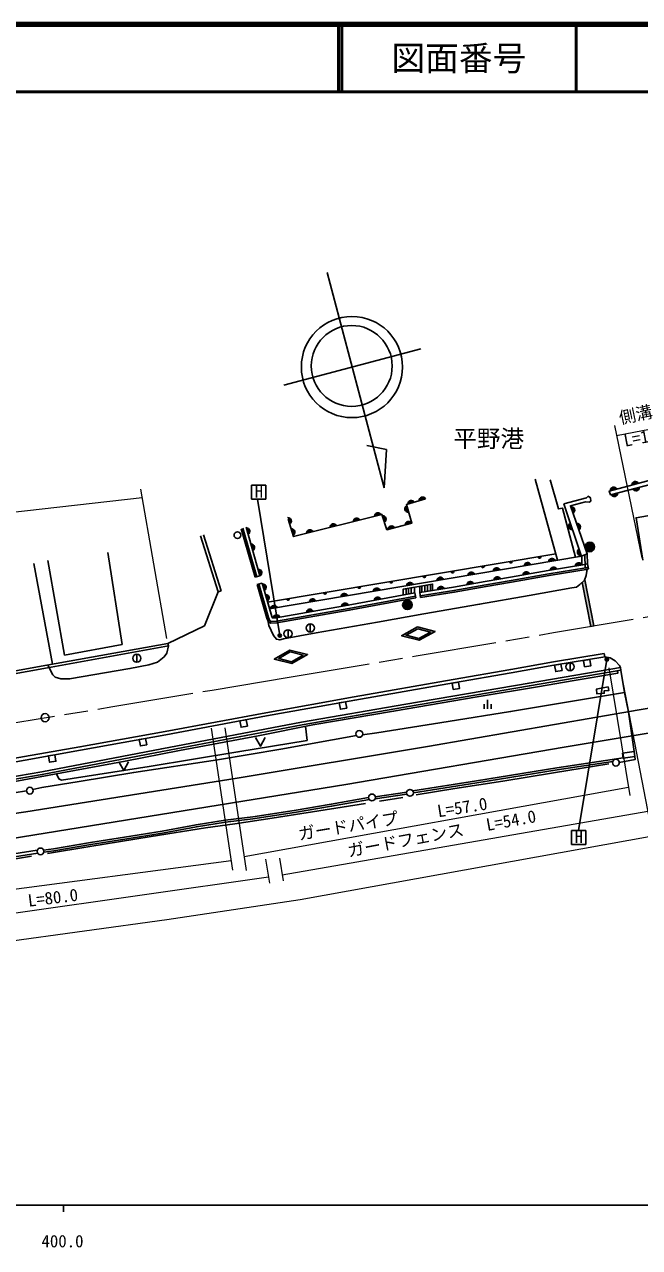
# Model space of a CAD drawing. Units: millimetres at full size, sheet at 1:1000; details may follow other scales. Extents: x 40000 to 680000, y 20000 to 380000.
# Drawn here: x 462206 to 553406, y 198715 to 380000 of the extents above; entities that cross this region are included whole.
import ezdxf
from ezdxf.enums import TextEntityAlignment as Align

# ---------------------------------------------------------------- set-up
doc = ezdxf.new("R2010")
doc.units = ezdxf.units.MM
doc.header["$LTSCALE"] = 1000
doc.linetypes.add('CHAIN', pattern=[18.5, 12, -1.5, 3.5, -1.5])
for name, color, linetype, lineweight in [('M-BGD', 7, 'Continuous', 25), ('M-BGD-EXST', 7, 'Continuous', 25), ('M-BMK', 2, 'CHAIN', 13), ('M-BMK-SRVR', 3, 'Continuous', 25), ('M-STR-HTXT', 7, 'Continuous', 13), ('M-STR-STRC', 7, 'Continuous', 25), ('M-TTL', 2, 'Continuous', 140), ('M-TTL-BAND', 7, 'Continuous', 25), ('M-TTL-LINE', 7, 'Continuous', 50)]:
    doc.layers.add(name, color=color, linetype=linetype, lineweight=lineweight)
doc.layers.add('M-BMK-HTXT', color=7, linetype='Continuous')
doc.layers.add('M-TTL-TXT', color=7, linetype='Continuous')
doc.styles.add('ＭＳ ゴシック', font='')
doc.styles.get('ＭＳ ゴシック').set_extended_font_data('MS Gothic')

msp = doc.modelspace()

# ---------------------------------------------------------------- hatches: boundary and pattern name
at = {"layer": 'M-BGD'}
for points in [[(553231, 311979, 0.82183), (552273, 311726)], [(550027, 311133, 0.82183), (549069, 310879)], [(549208, 310330, 0.82183), (550167, 310577)], [(552432, 311159, 0.82183), (553391, 311405)], [(518876, 308666, 0.82183), (519153, 307715)], [(520016, 309187, 0.82183), (519067, 308901)], [(521676, 309686, 0.82183), (520727, 309401)], [(543541, 307580, 0.82183), (543216, 308516)], [(501514, 305962, 0.82183), (501220, 306908)], [(511948, 306556, 0.82183), (510986, 306315)], [(515083, 307339, 0.82183), (514121, 307099)], [(515577, 306234, 0.82183), (515264, 307174)], [(495362, 304420, 0.82183), (495088, 305372)], [(502035, 304285, 0.82183), (501741, 305231)], [(505001, 304819, 0.82183), (504040, 304579)], [(508474, 305687, 0.82183), (507513, 305447)], [(517072, 305391, 0.82183), (516114, 305142)], [(519635, 306058, 0.82183), (518676, 305809)], [(543133, 306077, 0.82183), (543451, 305139)], [(544402, 305098, 0.82183), (544077, 306034)], [(496054, 302013, 0.82183), (495781, 302965)], [(545344, 302551, 0.41421), (546044, 301851, 0.41421), (546744, 302551, 1)], [(538376, 301083, 0.4608), (538613, 300885, 0.4608), (538772, 301150)], [(544438, 302226, 0.82183), (544756, 301288)], [(497126, 298288, 0.82183), (496852, 299240)], [(529999, 299685, 0.4608), (530236, 299486, 0.4608), (530395, 299751)], [(532691, 299145, 0.82183), (531714, 298980)], [(534146, 300377, 0.4608), (534382, 300178, 0.4608), (534542, 300443)], [(537279, 299919, 0.82183), (536302, 299754)], [(540896, 300529, 0.82183), (539919, 300364)], [(541136, 299256, 0.82183), (540158, 299093)], [(544869, 299878, 0.82183), (543892, 299715)], [(516404, 297414, 0.4608), (516641, 297216, 0.4608), (516800, 297481)], [(521291, 298230, 0.4608), (521528, 298032, 0.4608), (521688, 298297)], [(524343, 297736, 0.82183), (523366, 297571)], [(525471, 298928, 0.4608), (525708, 298730, 0.4608), (525867, 298995)], [(528789, 297109, 0.82183), (527813, 296937)], [(528942, 298512, 0.82183), (527965, 298347)], [(532787, 297816, 0.82183), (531812, 297643)], [(537088, 298565, 0.82183), (536111, 298396)], [(497770, 296115, 0.82183), (497496, 297068)], [(498222, 294541, 0.82183), (497949, 295493)], [(506549, 295769, 0.4608), (506786, 295570, 0.4608), (506945, 295835)], [(510109, 295334, 0.82183), (509132, 295169)], [(511653, 296621, 0.4608), (511889, 296422, 0.4608), (512049, 296687)], [(514925, 296146, 0.82183), (513948, 295982)], [(519832, 296975, 0.82183), (518855, 296810)], [(524435, 296375, 0.82183), (523456, 296227)], [(499681, 293574, 0.82183), (498704, 293409)], [(501070, 294854, 0.4608), (501307, 294655, 0.4608), (501466, 294920)], [(505406, 294540, 0.82183), (504429, 294375)], [(510223, 293911, 0.82183), (509246, 293742)], [(515050, 294806, 0.82183), (514075, 294625)], [(518283, 293971, 0.41421), (518983, 293271, 0.41421), (519683, 293971, 1)], [(500065, 292154, 0.82183), (499081, 292036)], [(504993, 293006, 0.82183), (504017, 292837)]]:
    msp.add_hatch(color=256, dxfattribs=at).paths.add_polyline_path(points)
at = {"layer": 'M-BGD-EXST'}
for points in [[(500303, 289418, 1), (499803, 289418, 0.41421), (500053, 289168, 0.41421)], [(548809, 285863, 1), (548309, 285863, 0.41421), (548559, 285613, 0.41421)]]:
    msp.add_hatch(color=256, dxfattribs=at).paths.add_polyline_path(points)
at = {"layer": 'M-STR-STRC'}
msp.add_hatch(color=256, dxfattribs=at).paths.add_polyline_path([(545279, 297694), (544896, 297308), (546167, 290787), (546611, 290862)])
h = msp.add_hatch(color=256, dxfattribs=at)
h.paths.add_polyline_path([(520730, 288719), (523085, 290025), (520479, 290703), (518125, 289398)])
h.paths.add_polyline_path([(518792, 289482), (520513, 290436), (522417, 289940), (520696, 288986)], flags=16)
h = msp.add_hatch(color=256, dxfattribs=at)
h.paths.add_polyline_path([(501854, 285282), (504183, 286632), (501565, 287261), (499236, 285911)])
h.paths.add_polyline_path([(499902, 286008), (501604, 286994), (503517, 286535), (501815, 285548)], flags=16)

# ---------------------------------------------------------------- linework, layer by layer
at = {"layer": 'M-BGD'}
for p, q in [((537932, 312587), (541246, 300588)), ((494340, 305261), (496405, 298081)), ((494580, 305330), (496645, 298150)), ((495061, 305469), (497126, 298288)), ((491360, 296051), (488730, 304342)), ((498267, 294386), (540989, 301520)), ((544790, 301186), (498555, 293384)), ((544790, 301186), (545644, 301523)), ((545306, 301390), (545341, 299450)), ((466367, 285181), (463591, 300098)), ((545853, 299314), (545671, 300041)), ((496405, 298081), (497126, 298288)), ((490929, 295922), (491360, 296051)), ((496733, 297006), (497454, 297213)), ((518800, 295501), (518800, 296376)), ((519150, 295566), (519150, 296436)), ((519550, 295640), (519550, 296505)), ((520050, 295733), (520050, 296592)), ((520083, 295739), (520220, 295001)), ((520827, 295827), (520940, 295085)), ((520829, 295816), (520829, 296726)), ((521140, 295875), (521140, 296780)), ((521591, 295943), (521591, 296858)), ((521971, 296001), (521971, 296924)), ((522398, 296066), (522398, 296997)), ((501286, 290291), (501286, 289091)), ((504590, 291147), (504590, 289947)), ((483486, 288270), (483557, 287876)), ((478865, 286660), (478865, 285460)), ((548172, 286758), (548254, 286265)), ((543099, 285400), (543099, 284200)), ((550570, 284683), (550637, 284289)), ((530347, 278547), (530347, 279244)), ((530880, 278547), (530880, 279876)), ((531414, 278547), (531414, 279244)), ((514187, 265216), (518904, 265930)), ((514227, 265526), (518887, 266231)), ((518319, 265416), (514849, 264856))]:
    msp.add_line(p, q, dxfattribs=at)
for points in [[(560192, 313818), (548912, 310838), (549097, 310302), (560317, 313186)], [(540143, 312507), (541382, 308186), (541978, 308329), (543908, 301037)], [(542167, 308927), (545521, 309838), (545794, 310072), (546123, 309844), (546161, 309351), (545958, 309180), (545401, 309268), (543161, 308674), (545644, 301523), (545671, 300041)], [(501288, 306688), (502095, 304093), (515199, 307368), (515955, 305101), (519635, 306058), (518828, 308830), (521676, 309686)], [(542167, 308927), (544850, 301010), (544869, 299878)], [(561277, 308355), (552887, 306879), (553878, 300580)], [(483486, 288270), (488901, 290857), (490929, 295922), (488301, 304206)], [(465696, 300539), (468151, 286530), (476682, 288117), (474574, 301754)], [(498349, 291458), (498418, 290913), (499133, 289407), (499562, 288878), (500050, 288777), (500605, 288953), (505449, 289826), (514554, 291413), (521407, 292632), (529692, 294061), (537022, 295358), (543374, 296497), (544056, 296587), (544538, 297000), (545249, 297614), (545512, 298315), (545661, 299266)], [(520827, 295827), (525809, 296584), (530511, 297413), (534297, 298083), (539878, 299047), (545316, 299953), (545671, 300041)], [(520903, 295333), (525890, 296091), (530598, 296921), (534383, 297590), (539962, 298554), (545418, 299463), (545792, 299556)], [(520940, 295085), (525931, 295844), (530641, 296674), (534426, 297344), (540004, 298307), (545469, 299218), (545853, 299314)], [(496733, 297006), (498168, 292014), (498372, 291389), (498747, 291264), (499613, 291314), (510355, 293173), (520220, 295001)], [(496974, 297075), (498407, 292087), (498571, 291586), (498780, 291516), (499585, 291563), (510311, 293419), (520174, 295247)], [(497454, 297213), (498885, 292234), (498953, 292027), (499527, 292061), (510223, 293911), (520083, 295739)], [(518352, 295418), (518338, 296296), (522721, 297053), (522721, 296115)], [(338229, 276986), (348623, 276393), (357912, 276078), (365117, 275973), (366135, 275529), (367889, 275453), (368867, 275991), (382535, 276105), (391590, 276528), (400944, 276930), (412892, 277860), (424309, 279062), (432508, 280021), (453995, 282947), (465528, 285030), (483486, 288270)], [(338202, 276587), (348605, 275993), (357902, 275678), (365031, 275574), (366044, 275133), (367983, 275048), (368971, 275592), (382546, 275705), (391607, 276129), (400968, 276531), (412929, 277462), (424354, 278665), (432558, 279624), (454058, 282552), (465599, 284636), (483557, 287876)], [(548172, 286758), (540625, 285506), (534301, 284413), (525752, 282898), (511098, 280347), (498012, 277993), (483055, 275210), (470426, 272910), (453973, 270075), (442917, 268252), (433233, 266941), (421675, 265605), (415252, 265016), (405807, 264320), (400596, 263867), (391399, 263467), (381466, 263224)], [(483557, 287876), (483302, 286816), (482910, 286256), (481928, 285477), (480660, 285077), (477847, 284522), (468898, 283003), (467589, 283018), (466772, 283264), (466434, 283619), (465676, 285057)], [(327241, 262277), (344010, 261093), (364004, 260450), (375741, 260347), (392400, 260956), (406057, 261772), (430038, 263986), (450889, 266841), (464774, 269209), (482561, 272638), (503305, 276579), (518763, 279275), (537021, 282385), (550570, 284683)], [(548254, 286265), (540709, 285013), (534387, 283921), (525838, 282406), (511185, 279854), (498102, 277501), (483146, 274718), (470513, 272417), (454074, 269494), (442991, 267757), (433296, 266445), (421727, 265107), (415293, 264517), (405847, 263822), (400629, 263368), (391416, 262967), (381478, 262724)], [(548254, 286265), (549053, 286102), (549790, 285657), (550424, 284981), (550570, 284683)], [(327207, 261879), (343990, 260693), (363996, 260050), (375747, 259947), (392419, 260557), (406087, 261373), (430083, 263589), (450950, 266445), (464846, 268816), (482636, 272245), (503376, 276186), (518831, 278880), (537088, 281991), (550637, 284289)], [(550113, 284200), (550176, 283847), (543723, 282785), (538276, 281845), (529313, 280329), (516929, 278194), (504977, 276207), (496846, 274550), (485209, 272368), (477128, 270801), (460241, 267708), (445678, 265322), (434818, 263804), (427743, 263002), (416036, 261944), (408526, 261250), (403681, 260934), (396327, 260393), (391103, 260138), (389415, 260102)], [(552592, 272248), (551745, 278129), (551186, 280981), (550637, 284289)], [(546999, 281501), (548739, 281815), (548831, 281270), (548156, 281223), (548165, 280881), (547092, 280779), (547001, 281501)], [(330105, 251602), (347082, 251755), (361713, 252207), (375937, 252758), (393115, 254111), (411054, 255863), (424826, 257817), (462423, 263274), (493755, 268310), (521953, 272961), (553356, 278408), (566773, 280692)], [(512337, 274713), (514473, 274991), (525030, 276660), (534285, 278164), (551186, 280981)], [(567492, 277070), (542219, 272873), (509846, 267368), (460103, 259297), (434697, 255321), (407255, 251826), (387329, 249901), (365874, 248545), (346508, 248107), (325089, 248194), (304370, 249112), (280199, 250598), (257788, 252911), (229037, 256788), (209957, 259449), (198371, 260811), (182673, 262865), (163281, 265338), (142812, 268006), (124115, 270215), (98459, 272520), (77473, 273589), (65912, 273710)], [(466980, 268942), (467297, 268167), (467722, 267968), (480681, 270005), (493855, 272166), (504106, 273880), (503875, 275983)], [(463467, 266608), (464790, 266891), (470306, 267777), (478407, 269130), (490815, 271006), (500211, 272603), (511416, 274603)], [(496486, 274303), (497201, 273008), (497917, 274303)], [(476218, 270711), (476933, 269416), (477649, 270711)], [(519779, 266397), (529245, 267908), (541152, 269796), (550967, 271297)], [(519871, 266108), (529292, 267612), (541198, 269499), (549439, 270760)], [(548842, 270423), (540655, 269086), (533113, 267839), (526042, 266754), (520310, 265797)], [(552705, 271507), (552764, 271053), (550407, 270584)], [(424258, 260825), (430460, 261729), (440461, 263075), (448732, 264344), (456955, 265509), (462499, 266431)], [(465044, 257631), (466516, 257823), (471996, 258745), (477026, 259552), (482616, 260452), (487646, 261391), (491953, 262068), (496046, 262575), (502213, 263513), (507690, 264412), (513237, 265399)], [(465074, 257332), (466560, 257527), (472044, 258449), (477073, 259256), (482667, 260157), (487697, 261096), (491995, 261771), (496087, 262278), (502260, 263216), (507741, 264117), (513350, 265115)], [(512785, 264530), (498932, 262360), (493381, 261529), (489040, 260914), (480992, 259629), (471912, 258147), (465619, 257116)], [(442616, 254000), (445959, 254598), (451707, 255483), (456486, 256391), (460652, 257079), (464114, 257602)], [(423772, 250917), (423880, 250484), (427163, 251166), (430472, 251645), (438597, 252823), (446032, 254154), (451783, 255039), (456565, 255948), (460722, 256634), (464169, 257155)], [(463247, 256701), (456633, 255653), (443009, 253336)]]:
    msp.add_lwpolyline(points, dxfattribs=at)
for points in [[(541758, 285187), (540821, 285031), (540976, 284094), (541914, 284250)], [(546035, 285896), (545097, 285741), (545253, 284804), (546190, 284959)], [(526556, 282533), (525620, 282368), (525785, 281433), (526721, 281597)], [(509814, 279608), (508879, 279439), (509047, 278504), (509982, 278673)], [(495089, 276941), (494155, 276767), (494329, 275833), (495263, 276007)], [(480157, 274174), (479222, 274004), (479393, 273069), (480327, 273239)], [(550975, 271244), (552705, 271507), (552592, 272248), (550862, 271986)], [(466705, 271740), (465770, 271574), (465936, 270638), (466871, 270805)]]:
    msp.add_lwpolyline(points, close=True, dxfattribs=at)
for centre, radius in [((493779, 304302), 500), ((546044, 302551), 700), ((518983, 293971), 700), ((501286, 289691), 600), ((504590, 290547), 600), ((478865, 286060), 600), ((543099, 284800), 600), ((511855, 274843), 500), ((549907, 270584), 500), ((462999, 266431), 500), ((519371, 266108), 500), ((513736, 265432), 500), ((464585, 257434), 500)]:
    msp.add_circle(centre, radius, dxfattribs=at)
for centre, radius, start, end in [((552777, 311758), 505, 25.96977, 183.62796), ((549573, 310911), 505, 25.96977, 183.62796), ((549663, 310548), 505, 205.58547, 3.24366), ((552887, 311377), 505, 205.58547, 3.24366), ((519108, 308218), 505, 117.39516, 275.05335), ((519570, 308950), 505, 27.91246, 185.57066), ((521230, 309450), 505, 27.91246, 185.57066), ((543286, 308016), 505, 300.31568, 97.97387), ((501273, 306406), 505, 298.43414, 96.09234), ((511491, 306340), 505, 25.20359, 182.86178), ((514626, 307124), 505, 25.20359, 182.86178), ((515328, 306673), 505, 299.61041, 97.2686), ((495131, 304869), 505, 297.2174, 94.87559), ((501794, 304729), 505, 298.43414, 96.09234), ((504544, 304604), 505, 25.20359, 182.86178), ((508017, 305472), 505, 25.20359, 182.86178), ((516618, 305172), 505, 25.75614, 183.41433), ((519180, 305839), 505, 25.75614, 183.41433), ((543385, 305640), 505, 119.88978, 277.54797), ((544147, 305534), 505, 300.31568, 97.97387), ((495824, 302462), 505, 297.2174, 94.87559), ((538579, 301085), 203, 180.51872, 18.4421), ((544690, 301788), 505, 119.88978, 277.54797), ((496895, 298737), 505, 297.2174, 94.87559), ((530202, 299686), 203, 180.51872, 18.4421), ((532219, 298966), 505, 20.74916, 178.40735), ((534349, 300379), 203, 180.51872, 18.4421), ((536807, 299740), 505, 20.74916, 178.40735), ((540424, 300350), 505, 20.74916, 178.40735), ((540663, 299078), 505, 20.63107, 178.28927), ((544396, 299700), 505, 20.63107, 178.28927), ((516607, 297416), 203, 180.51872, 18.4421), ((521495, 298232), 203, 180.51872, 18.4421), ((523871, 297557), 505, 20.74916, 178.40735), ((525674, 298930), 203, 180.51872, 18.4421), ((528318, 296927), 505, 21.16739, 178.82558), ((528470, 298333), 505, 20.74916, 178.40735), ((532317, 297633), 505, 21.2019, 178.86009), ((536616, 298384), 505, 20.96922, 178.62741), ((497539, 296564), 505, 297.20839, 94.86658), ((497991, 294990), 505, 297.20839, 94.86658), ((506752, 295770), 203, 180.51872, 18.4421), ((509637, 295155), 505, 20.74916, 178.40735), ((511856, 296623), 203, 180.51872, 18.4421), ((514452, 295968), 505, 20.74916, 178.40735), ((519360, 296796), 505, 20.74916, 178.40735), ((523960, 296204), 505, 19.81464, 177.47284), ((499208, 293395), 505, 20.74916, 178.40735), ((501273, 294856), 203, 180.51872, 18.4421), ((504934, 294361), 505, 20.74916, 178.40735), ((509751, 293730), 505, 20.98746, 178.64565), ((514580, 294619), 505, 21.67154, 179.32973), ((499585, 291998), 505, 17.98277, 175.64096), ((504522, 292826), 505, 20.98746, 178.64565)]:
    msp.add_arc(centre, radius, start, end, dxfattribs=at)
at = {"layer": 'M-BGD-EXST'}
for p, q in [((497986, 311733), (495886, 311733)), ((495886, 311733), (495886, 309633)), ((497986, 309633), (497986, 311733)), ((495886, 309633), (497986, 309633)), ((500053, 289418), (496764, 309633)), ((548559, 285863), (544336, 260543)), ((545426, 260543), (543326, 260543)), ((543326, 260543), (543326, 258443)), ((545426, 258443), (545426, 260543)), ((543326, 258443), (545426, 258443))]:
    msp.add_line(p, q, dxfattribs=at)
for centre in [(500053, 289418), (548559, 285863)]:
    msp.add_circle(centre, 250, dxfattribs=at)
at = {"layer": 'M-BMK'}
msp.add_lwpolyline([(338076, 269017), (344664, 268512), (351701, 268175), (359234, 267969), (370905, 267780), (382659, 267968), (390658, 268193), (400282, 268699), (412930, 269721), (420738, 270588), (431360, 271884), (438902, 272937), (454805, 275549), (475315, 278893), (490032, 281353), (501470, 283277), (520270, 286410), (540627, 289858), (559705, 293059), (564167, 293807)], dxfattribs=at)
at = {"layer": 'M-BMK-SRVR'}
for p, q in [((507098, 343257), (515533, 311323)), ((520953, 331919), (500649, 326556)), ((515907, 316977), (512970, 317594)), ((515533, 311323), (515907, 316977))]:
    msp.add_line(p, q, dxfattribs=at)
for centre, radius in [((510760, 329227), 7500), ((510728, 329382), 6000), ((465272, 277256), 600)]:
    msp.add_circle(centre, radius, dxfattribs=at)
at = {"layer": 'M-STR-HTXT'}
for p, q in [((549678, 320567), (553721, 300941)), ((549990, 319052), (558804, 320803)), ((483335, 288980), (479441, 311100)), ((548862, 284622), (551984, 265740)), ((555704, 257897), (550765, 283520)), ((489898, 275703), (493074, 254670)), ((491895, 275764), (495081, 254606)), ((494772, 256656), (551785, 266945)), ((500414, 253964), (554648, 263376)), ((497955, 256302), (498543, 252737)), ((500032, 256406), (500551, 253084))]:
    msp.add_line(p, q, dxfattribs=at)
for points in [[(209836, 313905), (316779, 304478), (329219, 303380), (395434, 300369), (479653, 309895)], [(194187, 248868), (268410, 241459), (336133, 237835), (348194, 237506), (395348, 237108), (410793, 237682), (434452, 240610), (483302, 247353), (503064, 250304), (555354, 259715)], [(412643, 245766), (456857, 251315), (492863, 256065)], [(417681, 242775), (460913, 248324), (498393, 253648)]]:
    msp.add_lwpolyline(points, dxfattribs=at)
at = {"layer": 'M-STR-STRC'}
for p, q in [((544896, 297308), (545279, 297694)), ((546167, 290787), (544896, 297308)), ((546611, 290862), (545279, 297694)), ((546167, 290787), (546611, 290862))]:
    msp.add_line(p, q, dxfattribs=at)
for points in [[(520479, 290703), (518125, 289398), (520730, 288719), (523085, 290025)], [(520513, 290436), (518792, 289482), (520696, 288986), (522417, 289940)], [(501565, 287261), (499236, 285911), (501854, 285282), (504183, 286632)], [(501604, 286994), (499902, 286008), (501815, 285548), (503517, 286535)]]:
    msp.add_lwpolyline(points, close=True, dxfattribs=at)
at = {"layer": 'M-TTL'}
msp.add_line((680000, 380000), (40000, 380000), dxfattribs=at)
at = {"layer": 'M-TTL-BAND'}
for p, q in [((40000, 205000), (579000, 205000)), ((468000, 205000), (468000, 204000))]:
    msp.add_line(p, q, dxfattribs=at)
at = {"layer": 'M-TTL-LINE'}
for p, q in [((508747, 380000), (508747, 370000)), ((509247, 380000), (509247, 370000)), ((543997, 380000), (543997, 370000)), ((40000, 370000), (680000, 370000))]:
    msp.add_line(p, q, dxfattribs=at)

# ---------------------------------------------------------------- texts
at = {"layer": 'M-BGD-EXST', "style": 'ＭＳ ゴシック'}
for p in [(496339, 309325), (543779, 258135)]:
    msp.add_text('H', height=1833, dxfattribs=at).set_placement(p, align=Align.BOTTOM_LEFT)
at = {"layer": 'M-BMK-HTXT', "style": 'ＭＳ ゴシック'}
msp.add_text('平野港', height=2566, dxfattribs=at).set_placement((525791, 316563), align=Align.BOTTOM_LEFT)
at = {"layer": 'M-STR-HTXT', "style": 'ＭＳ ゴシック'}
for s, rotation, p in [('側溝', 11.926, (550686, 320217)), ('L=10.0', 10.763, (551351, 316861)), ('L=57.0', 9.002, (523658, 261937)), ('ガードパイプ', 9.337, (503039, 258546)), ('L=54.0', 10.3, (530933, 259913)), ('ガードフェンス', 10.635, (510396, 256056)), ('L=80.0', 7.06, (462892, 248672))]:
    msp.add_text(s, height=1833, rotation=rotation, dxfattribs=at).set_placement(p, align=Align.BOTTOM_LEFT)
at = {"layer": 'M-TTL-BAND', "style": 'ＭＳ ゴシック'}
msp.add_text('400.0', height=1833, dxfattribs=at).set_placement((467844, 198195), align=Align.BOTTOM_CENTER)
at = {"layer": 'M-TTL-TXT', "style": 'ＭＳ ゴシック'}
msp.add_text('図面番号', height=3666, dxfattribs=at).set_placement((526622, 375000), align=Align.MIDDLE_CENTER)

doc.saveas('drawing.dxf')
